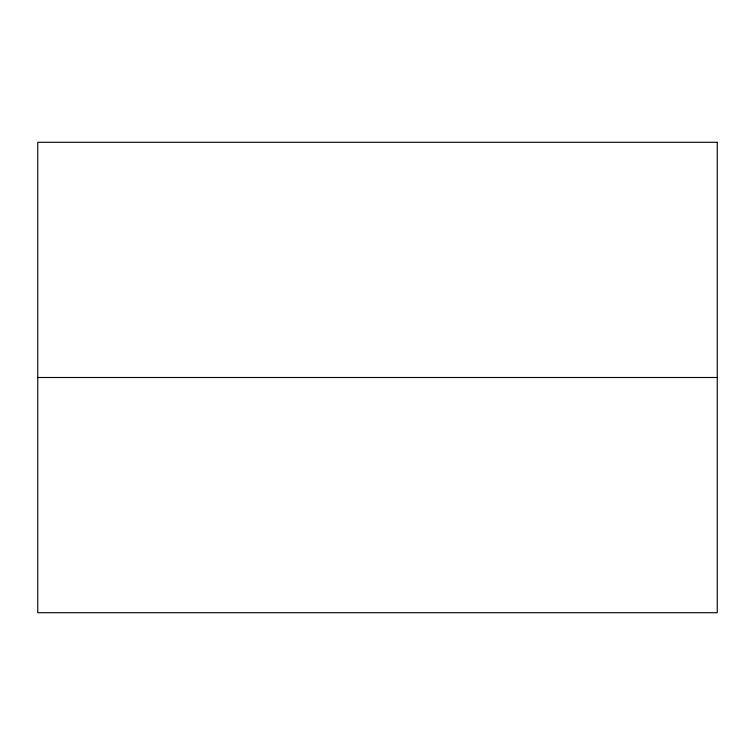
<?xml version="1.0" encoding="UTF-8"?>
<svg xmlns="http://www.w3.org/2000/svg" width="755" height="755" viewBox="0 0 755 755"><rect width="100%" height="100%" fill="white"/><g stroke="black" fill="none" stroke-linecap="round" stroke-linejoin="round"><path stroke-width="1.13" d="M37.75 377.5L717.25 377.5M717.25 142.289L37.75 142.289L37.75 612.711L717.25 612.711L717.25 142.289"/></g></svg>
